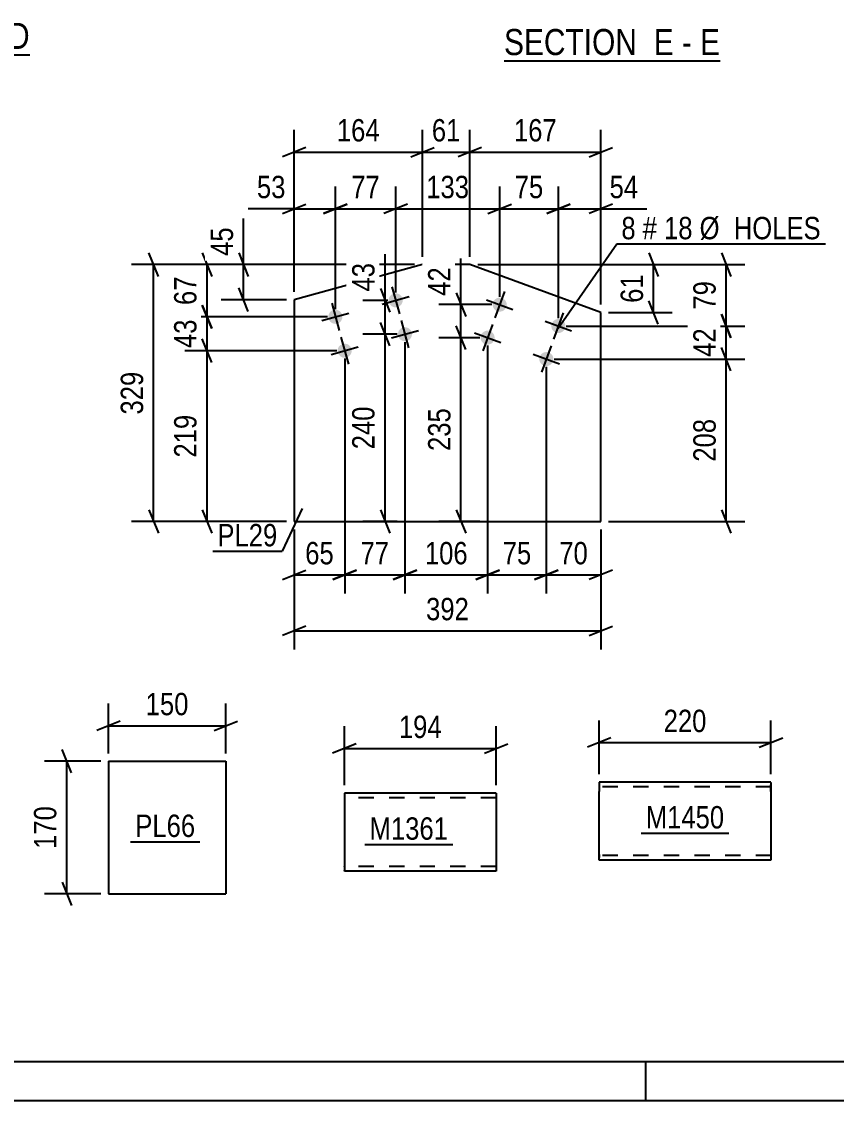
# Model space of a CAD drawing. Header units: millimetres. Extents: x 0 to 841, y 0 to 594.
# Drawn here: x 131.1 to 235.4, y 0 to 138.1 of the extents above; entities that cross this region are included whole.
import ezdxf

# ---------------------------------------------------------------- set-up
doc = ezdxf.new("R2010")
doc.units = ezdxf.units.MM
doc.linetypes.add('DXK_LINE_DOT2', pattern=[3.9198, 1.9599, -1.9599])
doc.styles.add('Arial Narrow', font='ARIALN.TTF', dxfattribs={"height": 0.2})

# ---------------------------------------------------------------- blocks, each defined once
blk = doc.blocks.new('Unknown-247305034-1135 - 41552')
at = {"color": 5, "linetype": 'Continuous'}
for p, q in [((5, 5), (836, 5)), ((211, 0), (211, 5)), ((0, 0), (841, 0))]:
    blk.add_line(p, q, dxfattribs=at)
blk = doc.blocks.new('Unknown-247305034-14 - 6220')
at = {"color": 6, "linetype": 'Continuous'}
blk.add_line((104.06, 133.88), (132.13, 133.88), dxfattribs=at)
at = {"color": 0, "linetype": 'Continuous'}
for points in [[(122.17, 134.63), (122.17, 138.13), (104.06, 138.13), (104.06, 134.63)], [(125.99, 134.63), (125.99, 138.13), (123.22, 138.13), (123.22, 134.63)], [(128.31, 134.63), (128.31, 138.13), (127.04, 138.13), (127.04, 134.63)], [(132.13, 134.63), (132.13, 138.13), (129.36, 138.13), (129.36, 134.63)]]:
    blk.add_wipeout(points, dxfattribs=at)
at = {"color": 7, "linetype": 'Continuous', "style": 'Arial Narrow'}
for s, p in [('SECTION ', (104.06, 134.63)), ('D', (123.22, 134.63)), ('D', (129.36, 134.63)), ('-', (127.04, 134.63))]:
    blk.add_text(s, height=3.34, dxfattribs=at).set_placement(p)
blk = doc.blocks.new('Unknown-247305034-19 - 6699')
at = {"color": 6, "linetype": 'Continuous'}
blk.add_line((192.85, 133.09), (220.5, 133.09), dxfattribs=at)
at = {"color": 0, "linetype": 'Continuous'}
for points in [[(210.96, 133.84), (210.96, 137.34), (192.85, 137.34), (192.85, 133.84)], [(214.56, 133.84), (214.56, 137.34), (212.01, 137.34), (212.01, 133.84)], [(216.89, 133.84), (216.89, 137.34), (215.61, 137.34), (215.61, 133.84)], [(220.5, 133.84), (220.5, 137.34), (217.94, 137.34), (217.94, 133.84)]]:
    blk.add_wipeout(points, dxfattribs=at)
at = {"color": 7, "linetype": 'Continuous', "style": 'Arial Narrow'}
for s, p in [('SECTION ', (192.85, 133.84)), ('E', (212.01, 133.84)), ('E', (217.94, 133.84)), ('-', (215.61, 133.84))]:
    blk.add_text(s, height=3.34, dxfattribs=at).set_placement(p)
blk = doc.blocks.new('Part-247305034-5050 - 5046')
at = {"color": 2, "linetype": 'Continuous'}
for p, q in [((142.23, 43.44), (142.23, 26.44)), ((142.23, 43.44), (157.23, 43.44)), ((157.23, 43.44), (157.23, 26.44)), ((142.23, 26.44), (157.23, 26.44))]:
    blk.add_line(p, q, dxfattribs=at)
blk = doc.blocks.new('Bolt-247305034-5408 - 5374')
at = {"linetype": 'Continuous'}
for points in [[(193.14, 101.58, -1), (191.45, 102.2, -1)], [(200.65, 98.84, -1), (198.96, 99.46, -1)], [(191.59, 97.36, -1), (189.9, 97.97, -1)], [(199.11, 94.61, -1), (197.42, 95.23, -1)]]:
    blk.add_hatch(color=1, dxfattribs=at).paths.add_polyline_path(points)
at = {"color": 1, "linetype": 'Continuous'}
for p, q in [((190.6, 102.51), (193.98, 101.27)), ((192.91, 103.58), (191.67, 100.2)), ((200.42, 100.84), (199.19, 97.46)), ((198.11, 99.77), (201.5, 98.53)), ((189.06, 98.28), (192.44, 97.05)), ((191.37, 99.35), (190.13, 95.97)), ((196.57, 95.54), (199.95, 94.3)), ((198.88, 96.61), (197.65, 93.23))]:
    blk.add_line(p, q, dxfattribs=at)
blk = doc.blocks.new('Bolt-247305034-5413 - 5374')
at = {"linetype": 'Continuous'}
for points in [[(179.85, 102.68, -1), (178.11, 102.2, -1)], [(172.13, 100.57, -1), (170.39, 100.09, -1)], [(181.03, 98.34, -1), (179.3, 97.86, -1)], [(173.32, 96.23, -1), (171.58, 95.75, -1)]]:
    blk.add_hatch(color=1, dxfattribs=at).paths.add_polyline_path(points)
at = {"color": 1, "linetype": 'Continuous'}
for p, q in [((178.5, 104.18), (179.45, 100.71)), ((177.24, 101.97), (180.72, 102.92)), ((170.79, 102.07), (171.74, 98.59)), ((169.53, 99.86), (173, 100.81)), ((179.69, 99.84), (180.64, 96.37)), ((178.43, 97.63), (181.9, 98.58)), ((171.98, 97.73), (172.93, 94.25)), ((170.71, 95.51), (174.19, 96.47))]:
    blk.add_line(p, q, dxfattribs=at)
blk = doc.blocks.new('Part-247305034-5418 - 5374')
at = {"color": 2, "linetype": 'Continuous'}
for p, q in [((182.4, 107.01), (166, 102.52)), ((188.48, 107.01), (182.4, 107.01)), ((205.23, 100.89), (188.48, 107.01)), ((166, 102.52), (166, 74.12)), ((205.23, 74.12), (205.23, 100.89)), ((166, 74.12), (205.23, 74.12))]:
    blk.add_line(p, q, dxfattribs=at)
blk = doc.blocks.new('Part-247305034-41551 - 41550')
at = {"color": 2, "linetype": 'Continuous'}
for p, q in [((191.85, 39.36), (172.41, 39.36)), ((172.41, 39.36), (172.41, 29.45)), ((191.85, 39.36), (191.85, 29.36)), ((172.41, 29.36), (172.41, 29.45)), ((191.85, 29.36), (172.41, 29.36))]:
    blk.add_line(p, q, dxfattribs=at)
at = {"color": 7, "linetype": 'DXK_LINE_DOT2'}
for p, q in [((191.85, 38.76), (172.41, 38.76)), ((172.41, 29.96), (172.41, 30)), ((191.85, 29.96), (172.41, 29.96)), ((191.85, 29.96), (191.85, 30))]:
    blk.add_line(p, q, dxfattribs=at)
blk = doc.blocks.new('Part-247305034-41595 - 41594')
at = {"color": 2, "linetype": 'Continuous'}
for p, q in [((205.02, 40.76), (205.02, 39.56)), ((227.02, 40.76), (205.02, 40.76)), ((227.02, 40.66), (227.02, 40.76)), ((227.02, 40.66), (227.02, 39.56)), ((205.02, 31.5), (205.02, 39.56)), ((227.02, 39.56), (227.02, 30.76)), ((205.02, 30.85), (205.02, 31.5)), ((205.02, 30.76), (205.02, 30.85)), ((227.02, 30.76), (205.02, 30.76))]:
    blk.add_line(p, q, dxfattribs=at)
at = {"color": 7, "linetype": 'DXK_LINE_DOT2'}
for p, q in [((227.02, 40.16), (205.02, 40.16)), ((227.02, 39.56), (227.02, 40.4)), ((205.02, 31.5), (205.02, 31.11)), ((205.02, 31.36), (205.02, 31.4)), ((227.02, 31.36), (205.02, 31.36)), ((227.02, 31.36), (227.02, 31.4))]:
    blk.add_line(p, q, dxfattribs=at)
blk = doc.blocks.new('StraightDimension-247305034-42282 - 5046')
at = {"color": 7, "linetype": 'Continuous'}
for p, q in [((137.49, 41.94), (136.29, 44.94)), ((141.23, 43.44), (134.04, 43.44)), ((136.89, 26.44), (136.89, 43.44)), ((136.29, 27.94), (137.49, 24.94)), ((141.23, 26.44), (134.04, 26.44))]:
    blk.add_line(p, q, dxfattribs=at)
at = {"color": 0}
blk.add_wipeout([(136.14, 38.28), (131.94, 38.28), (131.94, 31.6), (136.14, 31.6)], dxfattribs=at)
at = {"color": 3, "style": 'Arial Narrow'}
blk.add_text('170', height=2.863, rotation=90.0002, dxfattribs=at).set_placement((135.54, 32.2))
blk = doc.blocks.new('StraightDimension-247305034-42293 - 5046')
at = {"color": 7, "linetype": 'Continuous'}
for p, q in [((142.23, 44.44), (142.23, 50.82)), ((157.23, 44.44), (157.23, 50.82)), ((143.73, 48.57), (140.73, 47.37)), ((155.73, 47.37), (158.73, 48.57)), ((142.23, 47.97), (157.23, 47.97))]:
    blk.add_line(p, q, dxfattribs=at)
at = {"color": 0}
blk.add_wipeout([(153.07, 48.72), (153.07, 52.92), (146.38, 52.92), (146.38, 48.72)], dxfattribs=at)
at = {"color": 3, "style": 'Arial Narrow'}
blk.add_text('150', height=2.863, dxfattribs=at).set_placement((146.98, 49.32))
blk = doc.blocks.new('StraightDimension-247305034-40755 - 5374')
at = {"color": 7, "linetype": 'Continuous'}
for p, q in [((188.48, 108.01), (188.48, 124.28)), ((205.23, 101.89), (205.23, 124.28)), ((189.98, 122.03), (186.98, 120.83)), ((203.73, 120.83), (206.73, 122.03)), ((188.48, 121.43), (205.23, 121.43))]:
    blk.add_line(p, q, dxfattribs=at)
at = {"color": 0}
blk.add_wipeout([(200.2, 122.18), (200.2, 126.38), (193.52, 126.38), (193.52, 122.18)], dxfattribs=at)
at = {"color": 3, "style": 'Arial Narrow'}
blk.add_text('167', height=2.863, dxfattribs=at).set_placement((194.12, 122.78))
blk = doc.blocks.new('StraightDimension-247305034-40704 - 5374')
at = {"color": 7, "linetype": 'Continuous'}
for p, q in [((192.29, 102.89), (192.29, 117.02)), ((199.81, 100.15), (199.81, 117.02)), ((190.79, 113.57), (193.79, 114.77)), ((201.31, 114.77), (198.31, 113.57)), ((192.29, 114.17), (199.81, 114.17))]:
    blk.add_line(p, q, dxfattribs=at)
at = {"color": 0}
blk.add_wipeout([(198.48, 114.92), (198.48, 119.12), (193.62, 119.12), (193.62, 114.92)], dxfattribs=at)
at = {"color": 3, "style": 'Arial Narrow'}
blk.add_text('75', height=2.863, dxfattribs=at).set_placement((194.22, 115.52))
blk = doc.blocks.new('StraightDimension-247305034-40703 - 5374')
at = {"color": 7, "linetype": 'Continuous'}
for p, q in [((199.81, 100.15), (199.81, 117.02)), ((205.23, 101.89), (205.23, 117.02)), ((198.31, 113.57), (201.31, 114.77)), ((206.73, 114.77), (203.73, 113.57)), ((199.81, 114.17), (205.23, 114.17)), ((205.23, 114.17), (211.14, 114.17)), ((205.23, 114.17), (211.14, 114.17))]:
    blk.add_line(p, q, dxfattribs=at)
at = {"color": 0}
blk.add_wipeout([(210.61, 114.92), (210.61, 119.12), (205.76, 119.12), (205.76, 114.92)], dxfattribs=at)
at = {"color": 3, "style": 'Arial Narrow'}
blk.add_text('54', height=2.863, dxfattribs=at).set_placement((206.36, 115.52))
blk = doc.blocks.new('StraightDimension-247305034-40705 - 5374')
at = {"color": 7, "linetype": 'Continuous'}
for p, q in [((178.98, 103.44), (178.98, 117.02)), ((192.29, 102.89), (192.29, 117.02)), ((180.48, 114.77), (177.48, 113.57)), ((190.79, 113.57), (193.79, 114.77)), ((178.98, 114.17), (192.29, 114.17))]:
    blk.add_line(p, q, dxfattribs=at)
at = {"color": 0}
blk.add_wipeout([(188.98, 114.92), (188.98, 119.12), (182.29, 119.12), (182.29, 114.92)], dxfattribs=at)
at = {"color": 3, "style": 'Arial Narrow'}
blk.add_text('133', height=2.863, dxfattribs=at).set_placement((182.89, 115.52))
blk = doc.blocks.new('StraightDimension-247305034-40706 - 5374')
at = {"color": 7, "linetype": 'Continuous'}
for p, q in [((171.26, 101.33), (171.26, 117.02)), ((178.98, 103.44), (178.98, 117.02)), ((169.76, 113.57), (172.76, 114.77)), ((180.48, 114.77), (177.48, 113.57)), ((171.26, 114.17), (178.98, 114.17))]:
    blk.add_line(p, q, dxfattribs=at)
at = {"color": 0}
blk.add_wipeout([(177.55, 114.92), (177.55, 119.12), (172.69, 119.12), (172.69, 114.92)], dxfattribs=at)
at = {"color": 3, "style": 'Arial Narrow'}
blk.add_text('77', height=2.863, dxfattribs=at).set_placement((173.29, 115.52))
blk = doc.blocks.new('StraightDimension-247305034-40707 - 5374')
at = {"color": 7, "linetype": 'Continuous'}
for p, q in [((166, 103.52), (166, 117.02)), ((171.26, 101.33), (171.26, 117.02)), ((164.5, 113.57), (167.5, 114.77)), ((172.76, 114.77), (169.76, 113.57)), ((166, 114.17), (160.09, 114.17)), ((166, 114.17), (160.09, 114.17)), ((166, 114.17), (171.26, 114.17))]:
    blk.add_line(p, q, dxfattribs=at)
at = {"color": 0}
blk.add_wipeout([(165.47, 114.92), (165.47, 119.12), (160.62, 119.12), (160.62, 114.92)], dxfattribs=at)
at = {"color": 3, "style": 'Arial Narrow'}
blk.add_text('53', height=2.863, dxfattribs=at).set_placement((161.22, 115.52))
blk = doc.blocks.new('StraightDimension-247305034-40756 - 5374')
at = {"color": 7, "linetype": 'Continuous'}
for p, q in [((182.4, 108.01), (182.4, 124.28)), ((188.48, 108.01), (188.48, 124.28)), ((180.9, 120.83), (183.9, 122.03)), ((189.98, 122.03), (186.98, 120.83)), ((182.4, 121.43), (188.48, 121.43))]:
    blk.add_line(p, q, dxfattribs=at)
at = {"color": 0}
blk.add_wipeout([(187.87, 122.18), (187.87, 126.38), (183.01, 126.38), (183.01, 122.18)], dxfattribs=at)
at = {"color": 3, "style": 'Arial Narrow'}
blk.add_text('61', height=2.863, dxfattribs=at).set_placement((183.61, 122.78))
blk = doc.blocks.new('StraightDimension-247305034-40757 - 5374')
at = {"color": 7, "linetype": 'Continuous'}
for p, q in [((166, 103.52), (166, 124.28)), ((182.4, 108.01), (182.4, 124.28)), ((167.5, 122.03), (164.5, 120.83)), ((180.9, 120.83), (183.9, 122.03)), ((166, 121.43), (182.4, 121.43))]:
    blk.add_line(p, q, dxfattribs=at)
at = {"color": 0}
blk.add_wipeout([(177.54, 122.18), (177.54, 126.38), (170.85, 126.38), (170.85, 122.18)], dxfattribs=at)
at = {"color": 3, "style": 'Arial Narrow'}
blk.add_text('164', height=2.863, dxfattribs=at).set_placement((171.45, 122.78))
blk = doc.blocks.new('StraightDimension-247305034-40790 - 5374')
at = {"color": 7, "linetype": 'Continuous'}
for p, q in [((154.23, 108.51), (155.43, 105.51)), ((181.4, 107.01), (151.98, 107.01)), ((154.83, 100.33), (154.83, 107.01)), ((155.43, 98.83), (154.23, 101.83)), ((170.26, 100.33), (151.98, 100.33))]:
    blk.add_line(p, q, dxfattribs=at)
at = {"color": 0}
blk.add_wipeout([(154.08, 106.1), (149.88, 106.1), (149.88, 101.24), (154.08, 101.24)], dxfattribs=at)
at = {"color": 3, "style": 'Arial Narrow'}
blk.add_text('67', height=2.863, rotation=90.0002, dxfattribs=at).set_placement((153.48, 101.84))
blk = doc.blocks.new('StraightDimension-247305034-40791 - 5374')
at = {"color": 7, "linetype": 'Continuous'}
for p, q in [((154.23, 101.83), (155.43, 98.83)), ((170.26, 100.33), (151.98, 100.33)), ((154.83, 95.99), (154.83, 100.33)), ((155.43, 94.49), (154.23, 97.49)), ((171.45, 95.99), (151.98, 95.99))]:
    blk.add_line(p, q, dxfattribs=at)
at = {"color": 0}
blk.add_wipeout([(154.08, 100.59), (149.88, 100.59), (149.88, 95.73), (154.08, 95.73)], dxfattribs=at)
at = {"color": 3, "style": 'Arial Narrow'}
blk.add_text('43', height=2.863, rotation=90.0002, dxfattribs=at).set_placement((153.48, 96.33))
blk = doc.blocks.new('StraightDimension-247305034-40792 - 5374')
at = {"color": 7, "linetype": 'Continuous'}
for p, q in [((155.43, 94.49), (154.23, 97.49)), ((171.45, 95.99), (151.98, 95.99)), ((154.83, 74.12), (154.83, 95.99)), ((154.23, 75.62), (155.43, 72.62)), ((165, 74.12), (151.98, 74.12))]:
    blk.add_line(p, q, dxfattribs=at)
at = {"color": 0}
blk.add_wipeout([(154.08, 88.4), (149.88, 88.4), (149.88, 81.71), (154.08, 81.71)], dxfattribs=at)
at = {"color": 3, "style": 'Arial Narrow'}
blk.add_text('219', height=2.863, rotation=90.0002, dxfattribs=at).set_placement((153.48, 82.31))
blk = doc.blocks.new('StraightDimension-247305034-40813 - 5374')
at = {"color": 7, "linetype": 'Continuous'}
for p, q in [((159.51, 107.01), (159.51, 112.91)), ((159.51, 107.01), (159.51, 112.91)), ((158.91, 108.51), (160.11, 105.51)), ((181.4, 107.01), (156.66, 107.01)), ((159.51, 102.52), (159.51, 107.01)), ((160.11, 101.02), (158.91, 104.02)), ((165, 102.52), (156.66, 102.52))]:
    blk.add_line(p, q, dxfattribs=at)
at = {"color": 0}
blk.add_wipeout([(158.76, 112.39), (154.56, 112.39), (154.56, 107.53), (158.76, 107.53)], dxfattribs=at)
at = {"color": 3, "style": 'Arial Narrow'}
blk.add_text('45', height=2.863, rotation=90.0002, dxfattribs=at).set_placement((158.16, 108.13))
blk = doc.blocks.new('StraightDimension-247305034-40824 - 5374')
at = {"color": 7, "linetype": 'Continuous'}
for p, q in [((148.6, 105.51), (147.4, 108.51)), ((181.4, 107.01), (145.15, 107.01)), ((148, 74.12), (148, 107.01)), ((147.4, 75.62), (148.6, 72.62)), ((165, 74.12), (145.15, 74.12))]:
    blk.add_line(p, q, dxfattribs=at)
at = {"color": 0}
blk.add_wipeout([(147.25, 93.9), (143.05, 93.9), (143.05, 87.22), (147.25, 87.22)], dxfattribs=at)
at = {"color": 3, "style": 'Arial Narrow'}
blk.add_text('329', height=2.863, rotation=90.0002, dxfattribs=at).set_placement((146.65, 87.82))
blk = doc.blocks.new('StraightDimension-247305034-40831 - 5374')
at = {"color": 7, "linetype": 'Continuous'}
for p, q in [((211.39, 108.51), (212.59, 105.51)), ((189.48, 107.01), (214.39, 107.01)), ((211.99, 100.89), (211.99, 107.01)), ((212.59, 99.39), (211.39, 102.39)), ((206.23, 100.89), (214.39, 100.89))]:
    blk.add_line(p, q, dxfattribs=at)
at = {"color": 0}
blk.add_wipeout([(211.24, 106.38), (207.04, 106.38), (207.04, 101.52), (211.24, 101.52)], dxfattribs=at)
at = {"color": 3, "style": 'Arial Narrow'}
blk.add_text('61', height=2.863, rotation=90.0002, dxfattribs=at).set_placement((210.64, 102.12))
blk = doc.blocks.new('StraightDimension-247305034-40843 - 5374')
at = {"color": 7, "linetype": 'Continuous'}
for p, q in [((220.69, 108.51), (221.89, 105.51)), ((189.48, 107.01), (223.69, 107.01)), ((221.29, 99.15), (221.29, 107.01)), ((221.89, 97.65), (220.69, 100.65)), ((200.81, 99.15), (223.69, 99.15))]:
    blk.add_line(p, q, dxfattribs=at)
at = {"color": 0}
blk.add_wipeout([(220.54, 105.51), (216.34, 105.51), (216.34, 100.65), (220.54, 100.65)], dxfattribs=at)
at = {"color": 3, "style": 'Arial Narrow'}
blk.add_text('79', height=2.863, rotation=90.0002, dxfattribs=at).set_placement((219.94, 101.25))
blk = doc.blocks.new('StraightDimension-247305034-40844 - 5374')
at = {"color": 7, "linetype": 'Continuous'}
for p, q in [((220.69, 100.65), (221.89, 97.65)), ((200.81, 99.15), (223.69, 99.15)), ((221.29, 94.92), (221.29, 99.15)), ((221.89, 93.42), (220.69, 96.42)), ((199.26, 94.92), (223.69, 94.92))]:
    blk.add_line(p, q, dxfattribs=at)
at = {"color": 0}
blk.add_wipeout([(220.54, 99.46), (216.34, 99.46), (216.34, 94.61), (220.54, 94.61)], dxfattribs=at)
at = {"color": 3, "style": 'Arial Narrow'}
blk.add_text('42', height=2.863, rotation=90.0002, dxfattribs=at).set_placement((219.94, 95.21))
blk = doc.blocks.new('StraightDimension-247305034-40909 - 5374')
at = {"color": 7, "linetype": 'Continuous'}
for p, q in [((177.62, 102.44), (177.62, 108.35)), ((177.62, 102.44), (177.62, 108.35)), ((177.02, 103.94), (178.22, 100.94)), ((177.98, 102.44), (174.77, 102.44)), ((177.62, 98.1), (177.62, 102.44)), ((178.22, 96.6), (177.02, 99.6)), ((179.17, 98.1), (174.77, 98.1))]:
    blk.add_line(p, q, dxfattribs=at)
at = {"color": 0}
blk.add_wipeout([(176.87, 107.82), (172.67, 107.82), (172.67, 102.97), (176.87, 102.97)], dxfattribs=at)
at = {"color": 3, "style": 'Arial Narrow'}
blk.add_text('43', height=2.863, rotation=90.0002, dxfattribs=at).set_placement((176.27, 103.57))
blk = doc.blocks.new('StraightDimension-247305034-40845 - 5374')
at = {"color": 7, "linetype": 'Continuous'}
for p, q in [((221.89, 93.42), (220.69, 96.42)), ((199.26, 94.92), (223.69, 94.92)), ((221.29, 74.12), (221.29, 94.92)), ((220.69, 75.62), (221.89, 72.62)), ((206.23, 74.12), (223.69, 74.12))]:
    blk.add_line(p, q, dxfattribs=at)
at = {"color": 0}
blk.add_wipeout([(220.54, 87.86), (216.34, 87.86), (216.34, 81.18), (220.54, 81.18)], dxfattribs=at)
at = {"color": 3, "style": 'Arial Narrow'}
blk.add_text('208', height=2.863, rotation=90.0002, dxfattribs=at).set_placement((219.94, 81.78))
blk = doc.blocks.new('StraightDimension-247305034-40866 - 5374')
at = {"color": 7, "linetype": 'Continuous'}
for p, q in [((198.26, 93.92), (198.26, 64.89)), ((205.23, 73.12), (205.23, 64.89)), ((196.76, 66.69), (199.76, 67.89)), ((206.73, 67.89), (203.73, 66.69)), ((198.26, 67.29), (205.23, 67.29))]:
    blk.add_line(p, q, dxfattribs=at)
at = {"color": 0}
blk.add_wipeout([(204.18, 68.04), (204.18, 72.24), (199.32, 72.24), (199.32, 68.04)], dxfattribs=at)
at = {"color": 3, "style": 'Arial Narrow'}
blk.add_text('70', height=2.863, dxfattribs=at).set_placement((199.92, 68.64))
blk = doc.blocks.new('StraightDimension-247305034-40867 - 5374')
at = {"color": 7, "linetype": 'Continuous'}
for p, q in [((190.75, 96.66), (190.75, 64.89)), ((198.26, 93.92), (198.26, 64.89)), ((189.25, 66.69), (192.25, 67.89)), ((199.76, 67.89), (196.76, 66.69)), ((190.75, 67.29), (198.26, 67.29))]:
    blk.add_line(p, q, dxfattribs=at)
at = {"color": 0}
blk.add_wipeout([(196.93, 68.04), (196.93, 72.24), (192.08, 72.24), (192.08, 68.04)], dxfattribs=at)
at = {"color": 3, "style": 'Arial Narrow'}
blk.add_text('75', height=2.863, dxfattribs=at).set_placement((192.68, 68.64))
blk = doc.blocks.new('StraightDimension-247305034-40868 - 5374')
at = {"color": 7, "linetype": 'Continuous'}
for p, q in [((180.17, 97.1), (180.17, 64.89)), ((190.75, 96.66), (190.75, 64.89)), ((178.67, 66.69), (181.67, 67.89)), ((192.25, 67.89), (189.25, 66.69)), ((180.17, 67.29), (190.75, 67.29))]:
    blk.add_line(p, q, dxfattribs=at)
at = {"color": 0}
blk.add_wipeout([(188.8, 68.04), (188.8, 72.24), (182.12, 72.24), (182.12, 68.04)], dxfattribs=at)
at = {"color": 3, "style": 'Arial Narrow'}
blk.add_text('106', height=2.863, dxfattribs=at).set_placement((182.72, 68.64))
blk = doc.blocks.new('StraightDimension-247305034-40933 - 5374')
at = {"color": 7, "linetype": 'Continuous'}
for p, q in [((187.34, 101.89), (187.34, 107.8)), ((187.34, 101.89), (187.34, 107.8)), ((186.74, 103.39), (187.94, 100.39)), ((191.29, 101.89), (184.49, 101.89)), ((187.34, 97.66), (187.34, 101.89)), ((187.94, 96.16), (186.74, 99.16)), ((189.75, 97.66), (184.49, 97.66))]:
    blk.add_line(p, q, dxfattribs=at)
at = {"color": 0}
blk.add_wipeout([(186.59, 107.27), (182.39, 107.27), (182.39, 102.42), (186.59, 102.42)], dxfattribs=at)
at = {"color": 3, "style": 'Arial Narrow'}
blk.add_text('42', height=2.863, rotation=90.0002, dxfattribs=at).set_placement((185.99, 103.02))
blk = doc.blocks.new('StraightDimension-247305034-40869 - 5374')
at = {"color": 7, "linetype": 'Continuous'}
for p, q in [((180.17, 97.1), (180.17, 64.89)), ((172.45, 94.99), (172.45, 64.89)), ((170.95, 66.69), (173.95, 67.89)), ((181.67, 67.89), (178.67, 66.69)), ((172.45, 67.29), (180.17, 67.29))]:
    blk.add_line(p, q, dxfattribs=at)
at = {"color": 0}
blk.add_wipeout([(178.74, 68.04), (178.74, 72.24), (173.88, 72.24), (173.88, 68.04)], dxfattribs=at)
at = {"color": 3, "style": 'Arial Narrow'}
blk.add_text('77', height=2.863, dxfattribs=at).set_placement((174.48, 68.64))
blk = doc.blocks.new('StraightDimension-247305034-40934 - 5374')
at = {"color": 7, "linetype": 'Continuous'}
for p, q in [((187.94, 96.16), (186.74, 99.16)), ((189.75, 97.66), (184.49, 97.66)), ((187.34, 74.12), (187.34, 97.66)), ((186.74, 75.62), (187.94, 72.62)), ((189.75, 74.12), (184.49, 74.12))]:
    blk.add_line(p, q, dxfattribs=at)
at = {"color": 0}
blk.add_wipeout([(186.59, 89.23), (182.39, 89.23), (182.39, 82.55), (186.59, 82.55)], dxfattribs=at)
at = {"color": 3, "style": 'Arial Narrow'}
blk.add_text('235', height=2.863, rotation=90.0002, dxfattribs=at).set_placement((185.99, 83.15))
blk = doc.blocks.new('StraightDimension-247305034-40870 - 5374')
at = {"color": 7, "linetype": 'Continuous'}
for p, q in [((172.45, 94.99), (172.45, 64.89)), ((166, 73.12), (166, 64.89)), ((164.5, 66.69), (167.5, 67.89)), ((173.95, 67.89), (170.95, 66.69)), ((166, 67.29), (172.45, 67.29))]:
    blk.add_line(p, q, dxfattribs=at)
at = {"color": 0}
blk.add_wipeout([(171.65, 68.04), (171.65, 72.24), (166.8, 72.24), (166.8, 68.04)], dxfattribs=at)
at = {"color": 3, "style": 'Arial Narrow'}
blk.add_text('65', height=2.863, dxfattribs=at).set_placement((167.4, 68.64))
blk = doc.blocks.new('StraightDimension-247305034-40903 - 5374')
at = {"color": 7, "linetype": 'Continuous'}
for p, q in [((166, 73.12), (166, 57.73)), ((205.23, 73.12), (205.23, 57.73)), ((167.5, 60.73), (164.5, 59.53)), ((166, 60.13), (205.23, 60.13)), ((203.73, 59.53), (206.73, 60.73))]:
    blk.add_line(p, q, dxfattribs=at)
at = {"color": 0}
blk.add_wipeout([(188.96, 60.88), (188.96, 65.08), (182.27, 65.08), (182.27, 60.88)], dxfattribs=at)
at = {"color": 3, "style": 'Arial Narrow'}
blk.add_text('392', height=2.863, dxfattribs=at).set_placement((182.87, 61.48))
blk = doc.blocks.new('StraightDimension-247305034-40910 - 5374')
at = {"color": 7, "linetype": 'Continuous'}
for p, q in [((178.22, 96.6), (177.02, 99.6)), ((179.17, 98.1), (174.77, 98.1)), ((177.62, 74.12), (177.62, 98.1)), ((177.02, 75.62), (178.22, 72.62)), ((179.17, 74.12), (174.77, 74.12))]:
    blk.add_line(p, q, dxfattribs=at)
at = {"color": 0}
blk.add_wipeout([(176.87, 89.45), (172.67, 89.45), (172.67, 82.77), (176.87, 82.77)], dxfattribs=at)
at = {"color": 3, "style": 'Arial Narrow'}
blk.add_text('240', height=2.863, rotation=90.0002, dxfattribs=at).set_placement((176.27, 83.37))
blk = doc.blocks.new('StraightDimension-247305034-41652 - 41550')
at = {"color": 7, "linetype": 'Continuous'}
for p, q in [((172.41, 40.36), (172.41, 47.9)), ((191.85, 40.36), (191.85, 47.9)), ((173.91, 45.65), (170.91, 44.45)), ((190.35, 44.45), (193.35, 45.65)), ((172.41, 45.05), (191.85, 45.05))]:
    blk.add_line(p, q, dxfattribs=at)
at = {"color": 0}
blk.add_wipeout([(185.47, 45.8), (185.47, 50), (178.79, 50), (178.79, 45.8)], dxfattribs=at)
at = {"color": 3, "style": 'Arial Narrow'}
blk.add_text('194', height=2.863, dxfattribs=at).set_placement((179.39, 46.4))
blk = doc.blocks.new('StraightDimension-247305034-41696 - 41594')
at = {"color": 7, "linetype": 'Continuous'}
for p, q in [((205.02, 41.76), (205.02, 48.66)), ((227.02, 41.76), (227.02, 48.66)), ((206.52, 46.41), (203.52, 45.21)), ((205.02, 45.81), (227.02, 45.81)), ((225.52, 45.21), (228.52, 46.41))]:
    blk.add_line(p, q, dxfattribs=at)
at = {"color": 0}
blk.add_wipeout([(219.36, 46.56), (219.36, 50.76), (212.68, 50.76), (212.68, 46.56)], dxfattribs=at)
at = {"color": 3, "style": 'Arial Narrow'}
blk.add_text('220', height=2.863, dxfattribs=at).set_placement((213.28, 47.16))
blk = doc.blocks.new('Mark-247305034-5048 - 5046')
at = {"color": 0}
blk.add_wipeout([(153.32, 33.73), (153.32, 36.73), (145.65, 36.73), (145.65, 33.73)], dxfattribs=at)
blk.add_wipeout([(153.32, 33.73), (153.32, 36.73), (145.65, 36.73), (145.65, 33.73)], dxfattribs=at)
at = {"color": 30, "linetype": 'Continuous'}
blk.add_line((145.05, 33.13), (153.92, 33.13), dxfattribs=at)
at = {"color": 3, "style": 'Arial Narrow'}
blk.add_text('PL66', height=2.863, dxfattribs=at).set_placement((145.65, 33.73))
blk = doc.blocks.new('MarkSet-247305034-5772 - 5374')
at = {"color": 0}
for points in [[(209.7, 110.26), (209.7, 113.26), (207.87, 113.26), (207.87, 110.26)], [(212.43, 110.26), (212.43, 113.26), (210.6, 113.26), (210.6, 110.26)], [(216.98, 110.26), (216.98, 113.26), (213.33, 113.26), (213.33, 110.26)], [(233.41, 110.26), (233.41, 113.26), (217.88, 113.26), (217.88, 110.26)]]:
    blk.add_wipeout(points, dxfattribs=at)
for points in [[(209.7, 110.26), (209.7, 113.26), (207.87, 113.26), (207.87, 110.26)], [(212.43, 110.26), (212.43, 113.26), (210.6, 113.26), (210.6, 110.26)], [(216.98, 110.26), (216.98, 113.26), (213.33, 113.26), (213.33, 110.26)], [(233.41, 110.26), (233.41, 113.26), (217.88, 113.26), (217.88, 110.26)]]:
    blk.add_wipeout(points, dxfattribs=at)
at = {"color": 7, "linetype": 'Continuous'}
for p, q in [((199.78, 98.87), (207.27, 109.66)), ((207.27, 109.66), (234.01, 109.66))]:
    blk.add_line(p, q, dxfattribs=at)
at = {"color": 3, "style": 'Arial Narrow'}
for s, height, p in [('8', 2.86, (207.87, 110.26)), ('#', 2.86, (210.6, 110.26)), ('18', 2.863, (213.33, 110.26)), ('Ø  HOLES', 2.863, (217.88, 110.26))]:
    blk.add_text(s, height=height, dxfattribs=at).set_placement(p)
blk = doc.blocks.new('Mark-247305034-5414 - 5374')
at = {"color": 0}
blk.add_wipeout([(163.84, 70.94), (163.84, 73.94), (156.16, 73.94), (156.16, 70.94)], dxfattribs=at)
blk.add_wipeout([(163.84, 70.94), (163.84, 73.94), (156.16, 73.94), (156.16, 70.94)], dxfattribs=at)
at = {"color": 30, "linetype": 'Continuous'}
for p in [(167.03, 75.8), (155.56, 70.34)]:
    blk.add_line(p, (164.44, 70.34), dxfattribs=at)
at = {"color": 3, "style": 'Arial Narrow'}
blk.add_text('PL29', height=2.863, dxfattribs=at).set_placement((156.16, 70.94))
blk = doc.blocks.new('Mark-247305034-41717 - 41550')
at = {"color": 0}
blk.add_wipeout([(185.69, 33.38), (185.69, 36.38), (175.64, 36.38), (175.64, 33.38)], dxfattribs=at)
blk.add_wipeout([(185.69, 33.38), (185.69, 36.38), (175.64, 36.38), (175.64, 33.38)], dxfattribs=at)
at = {"color": 30, "linetype": 'Continuous'}
blk.add_line((175.04, 32.78), (186.29, 32.78), dxfattribs=at)
at = {"color": 3, "style": 'Arial Narrow'}
blk.add_text('M1361', height=2.863, dxfattribs=at).set_placement((175.64, 33.38))
blk = doc.blocks.new('Mark-247305034-41728 - 41594')
at = {"color": 0}
blk.add_wipeout([(221.04, 34.82), (221.04, 37.82), (210.99, 37.82), (210.99, 34.82)], dxfattribs=at)
blk.add_wipeout([(221.04, 34.82), (221.04, 37.82), (210.99, 37.82), (210.99, 34.82)], dxfattribs=at)
at = {"color": 30, "linetype": 'Continuous'}
blk.add_line((210.39, 34.22), (221.64, 34.22), dxfattribs=at)
at = {"color": 3, "style": 'Arial Narrow'}
blk.add_text('M1450', height=2.863, dxfattribs=at).set_placement((210.99, 34.82))

msp = doc.modelspace()

# ---------------------------------------------------------------- block references
for name in ['Unknown-247305034-1135 - 41552', 'Part-247305034-5418 - 5374', 'Bolt-247305034-5413 - 5374', 'Bolt-247305034-5408 - 5374', 'Part-247305034-5050 - 5046', 'Part-247305034-41595 - 41594', 'Part-247305034-41551 - 41550']:
    msp.add_blockref(name, (0, 0))

# ---------------------------------------------------------------- next in the draw order: block references
for name in ['Unknown-247305034-14 - 6220', 'Unknown-247305034-19 - 6699', 'StraightDimension-247305034-40755 - 5374', 'StraightDimension-247305034-41652 - 41550', 'StraightDimension-247305034-41696 - 41594', 'StraightDimension-247305034-42282 - 5046', 'Mark-247305034-41728 - 41594', 'Mark-247305034-5048 - 5046', 'Mark-247305034-41717 - 41550']:
    msp.add_blockref(name, (0, 0))

# ---------------------------------------------------------------- next in the draw order: block references
for name in ['StraightDimension-247305034-40704 - 5374', 'StraightDimension-247305034-42293 - 5046']:
    msp.add_blockref(name, (0, 0))

# ---------------------------------------------------------------- next in the draw order: block references
for name in ['StraightDimension-247305034-40705 - 5374', 'StraightDimension-247305034-40703 - 5374']:
    msp.add_blockref(name, (0, 0))

# ---------------------------------------------------------------- next in the draw order: block references
msp.add_blockref('StraightDimension-247305034-40706 - 5374', (0, 0))

# ---------------------------------------------------------------- next in the draw order: block references
for name in ['StraightDimension-247305034-40756 - 5374', 'StraightDimension-247305034-40707 - 5374']:
    msp.add_blockref(name, (0, 0))

# ---------------------------------------------------------------- next in the draw order: block references
for name in ['StraightDimension-247305034-40757 - 5374', 'StraightDimension-247305034-40831 - 5374']:
    msp.add_blockref(name, (0, 0))

# ---------------------------------------------------------------- next in the draw order: block references
for name in ['StraightDimension-247305034-40790 - 5374', 'StraightDimension-247305034-40843 - 5374']:
    msp.add_blockref(name, (0, 0))

# ---------------------------------------------------------------- next in the draw order: block references
for name in ['StraightDimension-247305034-40791 - 5374', 'StraightDimension-247305034-40844 - 5374']:
    msp.add_blockref(name, (0, 0))

# ---------------------------------------------------------------- next in the draw order: block references
for name in ['StraightDimension-247305034-40813 - 5374', 'MarkSet-247305034-5772 - 5374', 'StraightDimension-247305034-40792 - 5374', 'StraightDimension-247305034-40845 - 5374']:
    msp.add_blockref(name, (0, 0))

# ---------------------------------------------------------------- next in the draw order: block references
for name in ['StraightDimension-247305034-40824 - 5374', 'StraightDimension-247305034-40866 - 5374']:
    msp.add_blockref(name, (0, 0))

# ---------------------------------------------------------------- next in the draw order: block references
for name in ['StraightDimension-247305034-40909 - 5374', 'StraightDimension-247305034-40867 - 5374']:
    msp.add_blockref(name, (0, 0))

# ---------------------------------------------------------------- next in the draw order: block references
msp.add_blockref('StraightDimension-247305034-40868 - 5374', (0, 0))

# ---------------------------------------------------------------- next in the draw order: block references
for name in ['StraightDimension-247305034-40933 - 5374', 'StraightDimension-247305034-40869 - 5374']:
    msp.add_blockref(name, (0, 0))

# ---------------------------------------------------------------- next in the draw order: block references
for name in ['StraightDimension-247305034-40934 - 5374', 'StraightDimension-247305034-40870 - 5374']:
    msp.add_blockref(name, (0, 0))

# ---------------------------------------------------------------- next in the draw order: block references
msp.add_blockref('StraightDimension-247305034-40903 - 5374', (0, 0))

# ---------------------------------------------------------------- next in the draw order: block references
for name in ['StraightDimension-247305034-40910 - 5374', 'Mark-247305034-5414 - 5374']:
    msp.add_blockref(name, (0, 0))

doc.saveas('drawing.dxf')
